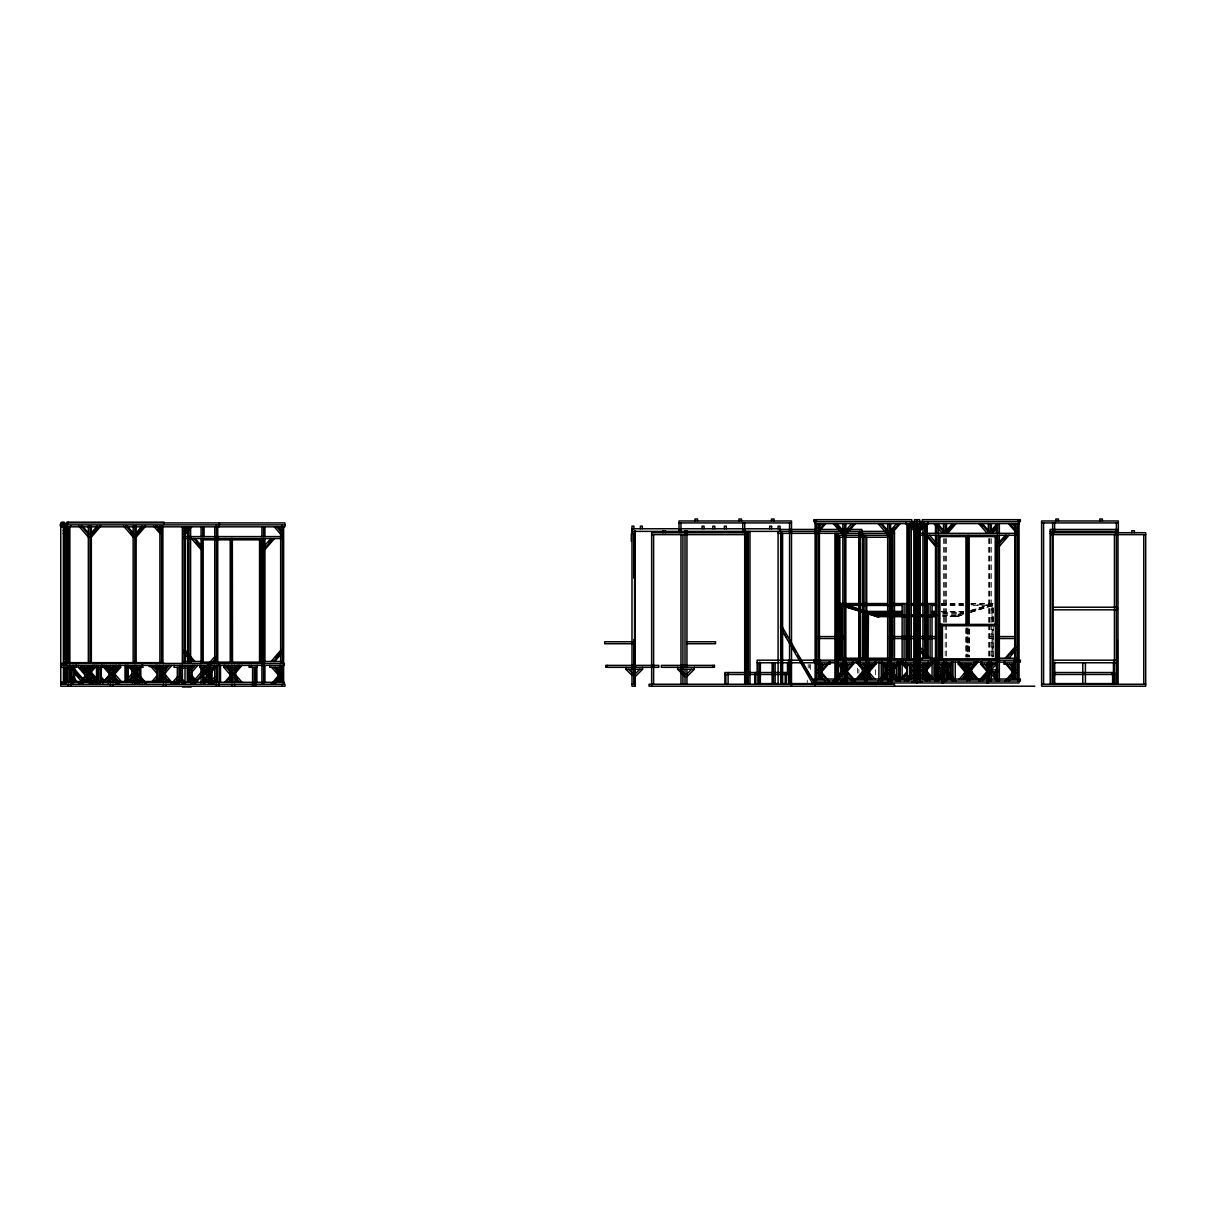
<?xml version="1.0" encoding="UTF-8"?>
<svg xmlns="http://www.w3.org/2000/svg" width="1206" height="1206" viewBox="0 0 1206 1206"><rect width="100%" height="100%" fill="white"/><g stroke="black" fill="none" stroke-linecap="round" stroke-linejoin="round"><path stroke-width="0.75" stroke-dasharray="5 3.75" d="M992.84 656.969L992.84 629.457M992.84 622.115L992.855 605.608M963.564 612.648L954.82 615.346L955.227 616.643L963.88 613.96M970.498 610.507L993.005 603.543L993.488 605.427M962.81 613.176L955.891 615.331L956.192 616.643L963.127 614.502M971.478 610.507L993.985 603.543M963.79 613.176L956.765 615.346L957.172 616.643L964.122 614.502M970.649 611.05L994.95 603.528M970.8 611.819L993.412 604.839L971.101 604.839M970.046 612.362L994.287 604.854M971.026 612.362L995.357 604.824M941.283 603.543L963.443 603.543M970.845 603.543L993.005 603.543L993.216 623.487M941.283 604.116L963.443 604.116M970.83 604.116L991.136 604.116L991.543 605.427L971.086 605.427M941.343 604.839L963.654 604.839M941.343 605.427L963.654 605.427M941.389 611.412L963.82 611.412M941.404 611.985L963.835 611.985M942.821 612.723L962.584 612.723M942.806 613.296L962.524 613.296M942.61 614.759L956.675 614.759L957.082 616.07L942.775 616.07M942.564 615.346L956.871 615.331L957.172 616.643L942.745 616.643M990.02 636.572L993.548 636.572M990.02 638.532L993.548 638.532M958.634 614.759L959.041 616.07M954.911 615.331L955.227 616.643M993.216 625.341L993.216 656.953M993.02 621.874L993.02 605.246L992.041 605.246L992.041 621.874M993.02 629.261L993.02 656.969M992.041 629.261L992.041 656.969M991.317 538.569L991.317 622.899M991.317 624.768L991.317 656.637M990.02 538.569L990.02 622.899M990.02 624.768L990.02 656.637M989.629 538.569L989.629 622.899M989.629 624.768L989.629 656.637M988.332 538.569L988.332 622.899M988.332 624.768L988.332 656.637M969.428 629.396L969.232 656.969M969.172 628.778L969.172 656.999M968.267 629.442L968.267 656.969M968.056 627.844L968.056 656.999M967.287 629.442L967.287 656.969M967.076 627.844L967.076 656.999M966.926 628.778L966.926 656.999M966.096 627.844L966.096 656.984M965.946 628.778L965.946 656.999M946.514 538.569L946.514 622.899M946.514 624.768L946.514 656.637M945.202 538.569L945.202 622.899M945.202 624.768L945.202 656.637M944.826 538.569L944.826 622.899M943.514 538.569L943.514 622.899M875.601 669.722L875.601 674.923M858.868 669.33L858.898 673.189M857.36 668.184L857.36 673.581M810.477 664.506L810.477 669.722M809.497 664.506L809.497 667.988M808.216 664.506L808.216 667.988M807.251 680.124L807.251 683.591"/><path stroke-width="1.5" d="M633.934 528.741L633.934 526.133L631.989 526.133L631.989 686.199L635.215 686.199L635.215 669.33M780.041 531.424L780.041 526.193L778.096 526.193L778.096 528.801M815.286 686.199L815.286 684.239L780.704 624.241L780.689 628.145L813.085 684.239M780.749 624.331L780.689 628.145L786.644 637.763M838.999 660.179L839.225 603.543L887.345 603.543M877.305 615.331L877.003 616.643L838.818 604.824L839.225 603.528L877.41 615.346L906.038 615.226M868.561 613.432L878.963 616.643L879.264 615.331M840.688 605.427L841.079 604.116M843.039 604.116L842.632 605.427L902.133 605.427M864.265 612.693L864.657 611.397M875.134 616.07L875.541 614.759M878.963 616.643L879.355 615.346L841.17 603.543M63.285 530.655L67.28 526.042M66.481 529.736L63.285 533.414L64.596 533.414L66.722 530.957M68.848 528.499L70.958 526.042M90.043 534.379L97.249 526.042M92.545 532.992L97.354 527.444M99.646 526.042L90.043 537.137L91.339 537.137L100.942 526.042M134.846 534.379L142.067 526.042M137.348 532.992L142.157 527.444M144.449 526.042L134.846 537.137L136.142 537.137L145.745 526.042M184.036 531.424L188.015 526.826M188.287 529.283L184.036 534.183L185.332 534.183L191.709 526.826M69.466 668.833L72.45 665.38M69.767 669.978L73.762 665.38M69.767 672.737L76.144 665.38M86.425 671.938L91.264 666.556M79.943 682.083L84.737 676.536M78.375 684.239L84.737 676.883M80.274 682.234L84.526 677.335M95.349 665.833L90.043 671.953L91.339 671.953L96.646 665.833M80.757 684.239L84.737 679.641M83.048 683.093L85.053 680.787M92.877 683.018L98.183 676.883M95.199 683.093L98.183 679.641M96.495 683.093L98.485 680.787M111.088 669.978L115.067 665.38M112.384 669.978L116.379 665.38M103.023 682.295L109.399 674.938L110.696 674.938L104.334 682.295M104.937 680.29L110.243 674.154M112.942 671.938L116.922 667.325M118.761 665.38L112.384 672.737L111.088 672.737M114.932 671.953L117.057 669.511M107.002 681.797L110.183 678.104M106.716 682.295L110.696 677.697L109.399 677.697M120.615 665.38L120.615 667.325L114.238 674.697L112.942 674.697L119.319 667.325L119.319 665.38M108.254 683.093L110.259 680.787M134.846 669.194L137.831 665.742M124.746 682.083L131.951 673.762M138.027 668.275L134.846 671.953L136.142 671.953L138.268 669.511M127.143 682.068L131.951 676.521M140.393 667.054L142.519 664.596M128.439 682.068L132.057 677.908M132.449 683.018L137.755 676.883M134.771 683.093L137.755 679.641M136.067 683.093L138.057 680.787M263.601 546.876L270.822 538.539M268.516 542.7L270.913 539.926M273.219 538.539L263.601 549.635L264.913 549.635L274.516 538.539M151.489 682.083L157.504 675.149M165.101 668.833L168.086 665.38M153.886 682.068L157.489 677.908M165.403 669.978L169.383 665.38M155.182 682.068L157.594 679.295M156.041 682.295L162.418 674.938L163.714 674.938L157.338 682.295M171.78 665.38L165.403 672.737L164.106 672.737M159.735 682.295L163.714 677.697L162.418 677.697M170.951 684.239L177.327 676.883M173.347 684.239L177.327 679.641M175.639 683.093L177.629 680.787M191.061 668.833L194.045 665.38M191.362 669.978L195.342 665.38M191.362 672.737L197.739 665.38M195.734 682.867L210.085 666.315M212.467 663.541L214.864 660.782M201.025 683.018L206.332 676.883M214.397 667.325L208.02 674.697L209.331 674.697L215.693 667.325M203.347 683.093L206.332 679.641M204.643 683.093L206.633 680.787M208.382 684.239L214.758 676.883M210.779 684.239L214.758 679.641M213.07 683.093L215.06 680.787M234.371 669.978L238.351 665.38M224.618 682.295L230.994 674.938L232.291 674.938L225.914 682.295M235.667 669.978L239.662 665.38M234.25 673.461L239.557 667.325M242.044 665.38L235.667 672.737L234.371 672.737M228.311 682.295L232.291 677.697L230.994 677.697M271.049 661.476L280.651 650.381L281.948 650.381L275.948 657.315M273.43 661.476L280.651 653.139L281.948 653.139L274.727 661.476M271.049 684.239L279.445 674.546M274.742 681.465L279.551 675.918M273.43 684.239L279.445 677.305M275.933 682.852L279.536 678.692M822.1 523.585L818.12 528.183L819.417 528.183M824.497 523.585L818.12 530.942L819.417 530.942L825.793 523.585M851.768 523.585L844.547 531.906L845.843 531.906M854.15 523.585L844.547 534.665L845.843 534.665L855.461 523.585M896.571 523.585L889.365 531.906L890.661 531.906L894.264 527.746M898.967 523.585L889.365 534.665L890.661 534.665L900.264 523.585M919.771 527.022L922.756 523.585M920.072 528.183L924.067 523.585M920.902 528.484L925.153 523.585M920.072 530.942L926.449 523.585M820.713 668.682L824.708 664.084M827.09 664.084L820.713 671.441L822.025 671.441L828.401 664.084M945.202 531.906L952.423 523.585M946.514 531.906L952.529 524.972M946.409 533.278L954.82 523.585M947.705 533.278L956.117 523.585M833.256 680.998L842.858 669.903L844.155 669.903L834.552 680.998M849.838 664.084L845.843 668.682L847.155 668.682M835.637 680.998L842.858 672.662L844.155 672.662L836.949 680.998M853.516 662.124L853.516 664.084L847.155 671.441L845.843 671.441L852.22 664.084L852.22 662.124M856.094 679.038L862.456 671.682L865.064 671.682L858.687 679.038M857.391 679.038L863.767 671.682L863.767 667.822M868.441 666.722L870.431 664.431M872.24 664.084L868.26 668.682L869.556 668.682L872.541 665.23M860.767 677.893L863.767 674.44M870.566 667.039L872.692 664.581M861.084 679.038L865.064 674.44M990.02 531.906L997.226 523.585M875.933 662.124L875.933 664.084L869.556 671.441L868.26 671.441L874.621 664.084L874.621 662.124M991.317 531.906L997.332 524.972M991.211 533.278L997.226 526.344M992.523 533.278L997.317 527.731M878.058 680.998L887.661 669.903M999.231 542.233L1005.246 535.283M890.661 668.682L894.641 664.084M880.455 680.998L887.661 672.662M999.337 543.62L1006.543 535.283M1004.04 539.444L1006.437 536.67M881.752 680.998L887.767 674.048M999.337 546.378L1008.94 535.283M898.334 664.084L891.958 671.441L890.661 671.441L897.038 664.084L897.038 662.124M900.565 679.038L906.942 671.682M901.862 679.038L907.183 672.903M903.173 679.038L907.409 674.139M905.555 679.038L907.545 676.747M904.485 680.998L914.103 669.903L915.399 669.903M906.882 680.998L914.103 672.662L915.399 672.662M919.771 667.536L922.756 664.084M908.178 680.998L914.193 674.048M920.072 668.682L924.067 664.084M920.072 671.441L926.449 664.084M925.635 665.576L928.62 662.124M925.695 668.26L931.017 662.124M932.313 662.124L925.937 669.481L927.233 669.481L933.61 662.124M945.896 666.375L947.886 664.084M937.514 676.837L941.117 672.677M946.197 667.536L949.197 664.084M948.157 666.526L950.283 664.084M937.499 679.596L941.117 675.435M946.273 670.204L951.579 664.084L951.579 662.124M938.811 679.596L941.208 676.822M970.302 664.084L966.308 668.682L967.619 668.682L971.599 664.084M959.358 679.038L965.735 671.682M975.488 662.124L967.619 671.441L966.308 671.441M961.755 679.038L965.735 674.44M970.408 669.481L976.785 662.124M963.051 679.038L965.041 676.747M978.096 662.124L971.719 669.481L969.111 669.481M990.714 666.375L992.704 664.084M978.729 680.998L988.332 669.903L989.629 669.903L980.026 680.998M991.015 667.536L994 664.084M983.523 678.209L985.92 675.435M991.076 670.204L996.397 664.084L996.397 662.124M982.408 680.998L989.629 672.662L988.332 672.662M1005.156 658.22L1014.759 647.14L1016.055 647.14L1006.452 658.22M1011.156 654.059L1013.553 651.285M1008.849 658.22L1016.055 649.898L1014.759 649.898M1005.156 680.998L1014.759 669.903L1016.055 669.903L1006.452 680.998M1009.95 678.209L1012.347 675.435M1008.849 680.998L1016.055 672.662L1014.759 672.662M635.215 673.883L639.813 669.285M635.215 676.641L642.572 669.285L642.572 667.325M686.953 673.883L691.551 669.285M686.953 676.641L694.309 669.285L694.309 667.325M910.44 522.409L914.57 522.409L914.48 519.68L919.696 519.68L919.726 522.409M919.62 522.409L923.736 522.409M679.023 522.922L791.498 522.922M1118.339 522.922L1041.577 522.922L1041.577 520.977L1118.339 520.977L1118.339 532.69M815.12 523.585L1019.055 523.585M63.466 524.097L67.807 524.097M910.44 524.354L906.053 524.354L906.053 522.409M60.752 524.881L284.933 524.881M60.752 526.826L284.933 526.826L284.933 522.922L66.028 522.922L66.028 524.881M182.347 527.61L184.955 527.61L184.955 663.436M1014.759 528.183L1016.055 528.183L1012.075 523.585M631.989 528.741L780.041 528.801M633.075 529.434L631.778 529.434L631.778 531.379L840.492 531.379M779.95 529.434L815.889 529.434M819.04 529.434L861.853 529.434L861.853 536.971M915.399 530.942L914.103 530.942L907.726 523.585M847.939 531.379L885.807 531.379M893.179 531.379L894.475 531.379L894.475 658.159M1050.17 531.379L1118.007 531.379L1118.007 684.239M631.989 533.338L634.582 533.338M778.096 533.338L842.919 533.338M846.084 533.338L887.646 533.338M890.752 533.338L894.475 533.338M918.776 533.338L1016.055 533.338M1050.17 533.338L1052.778 533.338M1118.007 533.338L1115.414 533.338L1115.414 531.379M281.948 534.183L280.651 534.183L274.275 526.826M651.647 534.635L746.665 534.635M1050.697 534.635L1145.7 534.635M837.507 535.283L891.897 535.283L891.897 658.22L866.828 658.22M918.776 535.283L1016.055 535.283M184.036 536.595L281.948 536.595M938.781 536.595L997.332 536.595M837.507 537.243L891.897 537.243M184.036 538.539L281.948 538.539M202.065 539.836L214.879 539.836M218.542 539.836L261.657 539.836M925.891 535.283L935.509 546.378L936.806 546.378L927.203 535.283M891.038 603.543L906.038 603.543L906.038 660.179M911.555 603.543L915.248 603.543M918.927 603.543L922.62 603.543M935.75 603.543L928.153 603.543L928.153 656.999M911.555 604.04L915.248 604.04M918.927 604.04L922.62 604.04M844.878 604.116L887.36 604.116M891.053 604.116L902.133 604.116M932.042 604.116L935.735 604.116M844.486 604.839L840.763 604.839L865.109 612.362M848.21 604.839L902.133 604.839M932.042 604.839L935.766 604.839M838.909 604.854L839.979 604.884M911.555 604.854L915.248 604.854M918.927 604.854L922.62 604.854M841.155 605.246L842.135 605.246L842.135 658.808M911.555 605.367L915.248 605.367M918.927 605.367L922.62 605.367M932.042 605.427L935.766 605.427M1052.672 607.221L1115.52 607.221M1052.672 609.829L1115.52 609.829M866.617 611.412L902.133 611.412M932.042 611.412L935.781 611.412M902.133 611.985L868.471 611.985L868.079 660.179M932.042 611.985L935.781 611.985M887.782 613.296L866.119 613.281L866.119 660.179M891.37 613.296L902.133 613.296M932.042 613.296L935.63 613.296M902.133 614.759L877.501 614.759L877.003 616.643L887.872 616.643M911.555 614.728L915.248 614.728M918.927 614.728L922.62 614.728M932.042 614.759L937.333 614.759M911.555 615.226L915.248 615.226M918.927 615.226L922.62 615.226M928.153 615.226L937.303 615.346M877.094 616.07L887.827 616.07M891.4 616.07L902.133 616.07M911.555 616.04L915.248 616.04M918.927 616.04L922.62 616.04M932.042 616.07L935.63 616.07M891.43 616.643L906.038 616.598M911.555 616.552L915.248 616.598M918.927 616.552L922.62 616.598M928.153 616.643L935.615 616.643M939.896 624.407L997.603 624.407L997.603 660.179L938.494 660.179M941.479 625.763L996.412 625.763M818.12 636.572L844.155 636.572M889.365 636.572L915.399 636.572M918.776 636.572L923.615 636.572M927.61 636.572L936.444 636.572M998.387 636.572L1014.759 636.572M818.12 638.532L844.155 638.532M889.365 638.532L915.399 638.532M918.776 638.532L923.615 638.532M927.61 638.532L936.444 638.532M998.387 638.532L1014.759 638.532M633.256 641.773L604.703 641.773L604.703 643.733L633.256 643.733M686.953 641.773L715.52 641.773L715.52 643.733L686.953 643.733M837.507 658.22L865.034 658.22L865.034 535.283M918.776 658.22L936.806 658.22M999.337 658.22L1016.055 658.22M838.999 658.808L906.038 658.808M911.555 658.808L915.248 658.808M918.927 658.808L922.62 658.808M935.811 658.808L930.097 658.808L930.097 603.543M941.479 658.808L996.412 658.808M938.781 658.868L939.896 658.868M996.201 658.868L997.332 658.868M936.806 660.179L757.142 660.179L757.142 673.581M999.337 660.179L1020.351 660.179L1020.351 662.124L813.824 662.124L813.824 660.179M1052.778 660.179L1115.414 660.179M184.036 661.476L202.382 661.476M263.601 661.476L281.948 661.476M202.065 662.124L214.879 662.124M218.542 662.124L261.657 662.124M163.564 662.652L68.169 662.652L68.169 526.826M757.142 662.772L779.242 662.772M782.784 662.772L816.326 662.772M828.432 662.772L835.909 662.772M852.732 662.772L858.34 662.772M874.275 662.772L883.621 662.772M1052.778 662.772L1115.414 662.772M60.752 663.436L284.315 663.436L284.315 665.38L60.752 665.38M817.728 664.084L830.301 664.084L830.301 662.124M837.778 662.124L837.778 664.084L853.516 664.084M875.933 664.084L860.195 664.084L860.195 662.124M882.596 662.124L882.596 664.084L899.48 664.084M917.088 664.084L905.827 664.084L905.827 662.124M918.746 664.084L928.349 664.084L928.349 662.124M934.695 664.084L936.007 664.084M951.579 664.084L937.137 664.084L942.459 670.204M958.242 662.124L958.242 664.084L973.981 664.084L973.981 662.124M980.659 662.124L980.659 664.084L996.397 664.084M1015.15 664.084L1003.874 664.084L1003.874 662.124M632.939 665.38L605.744 665.38L605.744 667.325L658.808 667.325L658.808 665.38L635.547 665.38L635.547 667.325M182.347 666.164L191.905 666.164L191.905 668.109L182.347 668.109M81.013 666.556L84.631 666.556M86.892 666.556L94.957 666.556L87.737 674.697L86.425 674.697L92.802 667.325L92.802 665.38M105.465 666.556L103.083 666.556L109.444 673.913L110.756 673.913M128.318 666.556L136.429 666.556M149.016 666.556L158.996 666.556M60.752 667.325L76.581 667.325L76.581 665.38M78.375 665.38L78.375 667.325L94.098 667.325L94.098 665.38M106.083 667.325L120.615 667.325M142.775 667.325L134.484 667.325L134.484 665.38M159.102 667.325L166.036 667.325L166.036 665.38M182.287 667.325L174.056 667.325L174.056 665.38M193.608 667.325L192.312 667.325L192.312 665.38M199.955 665.38L199.955 667.325L216.447 667.325M223.819 665.38L223.819 667.325L237.22 667.325L237.22 665.38M282.34 667.325L269.767 667.325L269.767 665.38M915.399 668.682L914.103 668.682L910.108 664.084M964.619 668.682L965.916 668.682L961.936 664.084M987.021 668.682L988.332 668.682L984.352 664.084M625.899 667.325L625.899 669.285L642.572 669.285M677.651 667.325L677.651 669.285L694.309 669.285M865.064 669.481L862.456 669.481L856.094 662.124M937.198 669.903L944.826 669.903M990.02 669.903L997.648 669.903M867.868 671.441L866.556 671.441L858.687 662.124M925.937 671.682L932.313 679.038L925.937 671.682L927.233 671.682L933.61 679.038M942.218 671.441L943.514 671.441M209.331 671.938L208.02 671.938L212.015 667.325L212.09 680.486M937.198 671.848L944.826 671.848M990.02 671.848L997.648 671.848M788.453 672.541L724.881 672.541L724.881 684.239M819.417 672.662L818.12 672.662L825.326 680.998M845.843 672.662L844.547 672.662L851.768 680.998M890.661 672.662L889.365 672.662L896.571 680.998M1052.778 672.541L1114.57 672.541L1114.57 684.239M87.284 673.913L88.581 673.913M231.492 674.697L230.195 674.697L223.819 667.325M724.881 674.486L788.453 674.486M1052.778 674.486L1114.57 674.486M111.088 674.938L112.384 674.938L118.761 682.295M164.106 674.938L165.403 674.938L171.78 682.295M112.942 676.883L114.238 676.883L119.545 683.018M164.106 677.697L165.403 677.697L169.383 682.295M912.731 677.742L914.902 677.742M919.274 677.742L921.444 677.742M823.894 679.038L813.824 679.038L813.824 680.998L1020.351 680.998L1020.351 679.038L945.187 679.038M826.336 679.038L888.988 679.038M891.807 679.038L896.148 679.038M898.304 679.038L942.383 679.038L942.383 671.561M180.312 679.641L179.016 679.641L182.995 684.239M209.331 679.641L208.02 679.641L210.01 681.948M68.923 681.511L81.978 681.511M90.752 681.511L96.344 681.511M116.892 681.511L134.258 681.511M143.589 681.511L163.564 681.511M911.992 681.767L915.384 681.767M918.791 681.767L922.198 681.767M60.752 682.295L284.315 682.295L284.315 684.239M758.107 683.591L778.307 683.591M781.835 683.591L785.649 683.591M789.734 683.591L888.671 683.591M1054.722 683.591L1113.455 683.591M60.752 684.239L284.933 684.239L284.933 686.199L60.752 686.199L60.752 522.922L63.36 522.922L63.36 665.38M631.989 684.239L634.582 684.239M1041.622 684.239L1145.7 684.239M1034.778 686.199L649.054 686.199L649.054 684.239L894.475 684.239L894.475 686.199M182.347 686.983L191.257 686.983M840.205 603.543L878.285 615.331L877.983 616.643L841.622 605.397M680.41 669.285L685.008 673.883M677.651 669.285L685.008 676.641M628.658 669.285L632.11 672.737M625.899 669.285L632.034 675.42M1009.678 523.585L1016.055 530.942L1014.759 530.942L1008.382 523.585M982.408 523.585L989.629 531.906L988.332 531.906L981.111 523.585M980.026 523.585L982.423 526.344M978.729 523.585L987.126 533.278M937.605 523.585L943.62 530.519M937.499 524.972L943.514 531.906M933.911 523.585L942.323 533.278M929.585 535.283L936.806 543.62M911.419 523.585L914.404 527.022M910.108 523.585L914.103 528.183M909.023 523.585L912.218 527.263M1009.467 664.084L1013.462 668.682M1007.085 664.084L1013.462 671.441L1012.151 671.441L1005.789 664.084M881.752 523.585L887.767 530.519M880.455 523.585L887.661 531.906M878.058 523.585L887.661 534.665M992.523 671.29L997.317 676.837M991.211 671.29L997.226 678.224M993.729 675.435L996.126 678.209M991.226 674.048L996.035 679.596M980.659 664.084L987.021 671.441L988.332 671.441L981.955 664.084L981.955 662.124M978.096 679.038L971.719 671.682L969.111 671.682L975.488 679.038M976.785 679.038L970.408 671.682L970.408 667.822M963.745 664.431L965.735 666.722M970.408 674.44L972.413 676.747M961.483 664.581L963.609 667.039M961.634 665.23L963.624 667.536M969.111 674.44L973.091 679.038M836.949 523.585L844.155 531.906L842.858 531.906L835.637 523.585M958.242 664.084L964.619 671.441L965.916 671.441L959.554 664.084L959.554 662.124M834.552 523.585L844.155 534.665L842.858 534.665L833.256 523.585M946.514 669.903L956.117 680.998M939.534 664.084L943.514 668.682M946.514 672.662L953.72 680.998M946.409 674.048L952.423 680.998M935.841 664.084L941.147 670.204M920.072 647.14L929.69 658.22M920.072 649.898L927.293 658.22M919.982 651.285L925.997 658.22M925.695 672.903L931.017 679.038M926.932 675.586L928.922 677.893M925.635 675.586L928.62 679.038M920.072 669.903L929.69 680.998M920.072 672.662L927.293 680.998M911.419 664.084L914.404 667.536M919.982 674.048L925.997 680.998M907.726 664.084L914.103 671.441M903.173 662.124L907.409 667.039M901.862 662.124L907.183 668.26M900.565 662.124L906.942 669.481M886.289 664.084L888.279 666.375M900.264 680.998L890.661 669.903L889.365 669.903L898.967 680.998M884.993 664.084L887.978 667.536M893.058 675.435L895.47 678.209M882.596 664.084L887.902 670.204M863.888 664.084L867.868 668.682L866.556 668.682L862.576 664.084M868.441 671.682L874.817 679.038M868.441 674.44L872.42 679.038M857.391 662.124L863.767 669.481M869.134 676.747L871.124 679.038M841.471 664.084L843.461 666.375M855.461 680.998L845.843 669.903L844.547 669.903L854.15 680.998M840.175 664.084L843.16 667.536M837.778 664.084L843.1 670.204M829.019 680.998L819.417 669.903L818.12 669.903L827.723 680.998M277.968 526.826L281.948 531.424M276.656 526.826L280.651 531.424M195.161 538.539L202.382 546.876L201.07 546.876L193.864 538.539M196.382 542.7L202.382 549.635L201.07 549.635L191.468 538.539M157.217 526.042L161.197 530.655L159.901 530.655L155.921 526.042M158.016 529.736L161.197 533.414L159.901 533.414L153.524 526.042M275.36 667.325L279.34 671.938L278.043 671.938L274.064 667.325M276.159 671.018L279.34 674.697L278.043 674.697L271.667 667.325M127.248 526.042L133.248 532.992M125.937 526.042L133.157 534.379M130.851 532.977L133.263 535.75M123.555 526.042L133.157 537.137M228.311 665.38L232.291 669.978M242.044 682.295L235.667 674.938L234.371 674.938L237.567 678.616M225.914 665.38L232.291 672.737L230.994 672.737L224.618 665.38M239.662 682.295L235.667 677.697L234.371 677.697L238.351 682.295M82.43 526.042L88.445 532.992M81.134 526.042L88.34 534.379M202.352 667.325L206.332 671.938M201.266 667.325L203.392 669.782M78.737 526.042L88.34 537.137M214.638 683.018L209.331 676.883L208.02 676.883L211.216 680.561M194.95 661.476L185.332 650.381L184.036 650.381L193.638 661.476M199.955 667.325L206.332 674.697M184.036 653.139L191.257 661.476M191.362 674.938L197.739 682.295M191.121 676.159L194.317 679.837M191.362 677.697L194.347 681.149M191.061 678.842L194.045 682.295M191.347 680.078L193.744 682.852M185.634 683.018L180.312 676.883L179.016 676.883L185.392 684.239M159.735 665.38L163.714 669.978M157.338 665.38L163.714 672.737L162.418 672.737L156.041 665.38M168.358 679.837L170.483 682.295M154.609 666.556L157.609 669.993M165.101 678.842L168.086 682.295M153.313 666.556L157.293 671.154M150.931 666.556L157.293 673.913M140.74 676.883L146.062 683.018M138.554 675.149L136.142 672.375L134.846 672.375L138.449 676.536M130.173 665.742L132.163 668.049M140.514 678.104L144.75 683.018M130.203 667.054L132.328 669.511M127.851 665.833L132.087 670.732M140.439 680.787L142.429 683.093M134.846 675.134L137.258 677.908M108.555 665.742L110.545 668.049M114.932 674.154L121.309 681.511M106.716 665.38L110.696 669.978M114.932 676.913L118.912 681.511M104.937 665.833L109.188 670.732M104.334 665.38L110.696 672.737L109.399 672.737L103.023 665.38L103.158 667.325L94.912 667.325L94.912 665.38M104.877 667.325L110.183 673.461M116.123 680.561L119.319 684.239M116.379 682.295L112.384 677.697L111.088 677.697L115.067 682.295M112.942 679.641L116.922 684.239M101.168 676.883L105.419 681.797M100.927 678.104L104.123 681.797M100.867 680.787L102.857 683.093M97.339 679.31L91.339 672.375L90.043 672.375L96.043 679.31M83.033 665.833L85.159 668.275M92.545 676.521L96.148 680.681M82.913 666.556L84.902 668.848M90.043 675.134L96.043 682.068M81.601 666.556L84.586 669.993M82.053 667.325L85.053 670.777M93.887 682.234L88.581 676.099L87.284 676.099L92.591 682.234M80.757 667.325L84.737 671.938M80.727 668.561L83.923 672.239M93.043 683.018L87.737 676.883L86.425 676.883L92.802 684.239M78.375 667.325L84.737 674.697M86.425 679.641L90.42 684.239M63.752 656.652L69.722 663.541M74.501 669.074L84.058 680.109M63.632 658.024L67.219 662.169M74.395 670.446L82.762 680.109M75.692 673.204L79.279 677.35M63.647 660.782L66.028 663.541L66.028 526.826M74.395 673.204L81.571 681.48M73.807 677.832L76.988 681.511M69.767 674.938L76.144 682.295M70.596 677.38L74.847 682.295M69.767 677.697L73.762 682.295M69.466 678.842L72.45 682.295M788.618 640.974L790.593 644.17M792.583 647.381L795.553 652.19M797.528 655.401L815.346 684.239M841.321 605.608L841.336 658.808M1143.755 534.635L1143.755 684.239M1134.379 532.69L1134.379 530.73L1131.786 530.73L1131.786 532.69M1117.359 531.379L1117.359 529.434L1050.17 529.434L1050.17 684.239M1117.359 607.221L1117.359 609.829M1117.359 640.13L1117.359 684.239M1116.379 522.922L1116.379 532.69M1116.394 534.635L1116.394 684.239M1114.434 534.635L1114.434 684.239M1113.455 662.034L1113.455 684.39M1112.61 674.486L1112.61 684.239M1111.962 672.541L1111.962 674.486M1102.405 520.977L1102.405 519.017L1099.797 519.017L1099.797 520.977M1085.4 662.772L1085.4 683.591M1082.792 662.772L1082.792 683.591M1058.431 520.977L1058.431 519.017L1055.823 519.017L1055.823 520.977M1055.371 672.541L1055.371 674.486M1054.722 662.034L1054.722 684.39M1054.587 522.922L1054.587 532.69M1052.778 531.379L1052.778 684.239M1052.642 522.922L1052.642 532.69M1052.642 534.635L1052.642 684.239M1050.818 684.239L1050.697 532.69L1145.7 532.69L1145.7 686.199L1041.622 686.199L1041.622 522.922M1043.582 522.922L1043.582 684.239M1019.673 679.038L1019.673 680.998M1019.055 519.68L1019.055 682.943L815.12 682.943L815.12 519.68M1017.743 519.68L1017.743 521.625M1017.743 523.585L1017.743 680.998M1016.055 523.585L1016.055 660.179M1016.055 662.124L1016.055 679.038M1014.759 523.585L1014.759 660.179M1014.759 662.124L1014.759 679.038M1013.839 660.179L1013.839 662.124M1013.462 664.084L1013.462 679.038M1012.151 664.084L1012.151 679.038M1005.186 662.124L1005.186 664.084M999.337 523.585L999.337 533.338M999.337 535.283L999.337 680.998M997.648 523.585L997.648 533.338M997.648 535.283L997.648 680.998M997.332 535.283L997.332 660.179M996.412 624.407L996.412 660.179M996.337 523.585L996.337 533.338M996.201 536.595L996.201 625.01M996.337 662.305L996.337 680.998M995.447 624.407L995.447 660.179M995.221 536.595L995.221 625.01M991.317 523.585L991.317 531.077M991.317 662.124L991.317 680.998M990.02 523.585L990.02 532.946M989.629 662.124L989.629 680.998M988.332 523.585L988.332 532.946M988.332 662.124L988.332 682.943M987.021 664.084L987.021 682.943M971.719 667.822L971.719 679.038M970.408 675.3L970.408 679.038M969.503 679.038L969.503 680.998M969.172 536.595L969.172 625.01M969.111 664.084L969.111 679.038M968.056 535.283L968.056 625.01M968.056 658.868L968.056 660.179M967.619 664.084L967.619 679.038M967.423 664.084L967.423 667.822M967.423 671.561L967.257 680.998M966.926 536.595L966.926 625.01M965.946 536.595L965.946 625.01M965.916 664.084L965.916 679.038M964.619 664.084L964.619 679.038M955.242 662.124L955.242 679.038M952.981 662.124L952.981 679.038M952.016 662.124L952.016 677.154M950.434 664.084L950.434 679.114M948.745 665.953L948.745 679.114M947.449 667.838L947.449 671.591M947.449 675.36L947.449 679.114M946.514 523.585L946.514 531.077M946.514 662.124L946.514 680.998M945.202 523.585L945.202 532.946M944.826 662.124L944.826 680.998M943.514 523.585L943.514 532.946M943.514 662.124L943.514 682.943M942.459 624.407L942.459 660.179M942.218 664.084L942.218 667.506M942.218 670.943L942.218 682.943M941.479 624.407L941.479 660.179M941.268 624.407L941.268 660.179M941.072 671.561L941.072 679.038M940.288 624.407L940.288 660.179M939.896 536.595L939.896 660.179M938.931 536.595L938.931 625.01M938.781 535.283L938.781 660.179M938.494 523.585L938.494 533.338M938.494 535.283L938.494 680.998M937.695 667.838L937.695 680.998M936.806 523.585L936.806 533.338M936.806 535.283L936.806 680.998M936.007 662.124L936.007 680.998M935.509 523.585L935.509 533.338M935.509 535.283L935.509 542.76M935.509 546.499L935.509 680.998M934.695 662.124L934.695 680.998M934.017 662.124L934.017 679.038M932.042 603.543L932.042 658.808M932.057 662.124L932.057 679.038M928.138 522.409L928.138 524.354L921.49 524.354L921.49 522.409M927.233 524.354L927.233 656.456M927.233 668.41L927.233 679.038M926.675 664.009L926.675 679.038M925.937 524.354L925.937 658.31M925.937 668.41L925.937 671.953M925.937 675.496L925.937 679.038M925.695 664.009L925.695 679.038M924.625 524.354L924.625 658.31M924.429 664.009L924.429 677.154M923.449 665.893L923.449 679.038M922.982 521.625L922.982 522.409M922.937 526.223L922.937 658.31M922.952 668.41L922.952 679.038M922.349 522.409L922.379 519.68L1020.351 519.68L1020.351 521.625L813.824 521.625L813.824 519.68L911.796 519.68L911.826 522.409M920.072 523.585L920.072 660.179M920.072 662.124L920.072 679.038M919.771 679.038L919.771 680.998L919.696 674.44M919.696 529.947L919.696 649.009M919.696 652.732L919.696 658.31M919.696 660.179L919.696 662.124M919.696 663.662L919.696 668.41M918.384 523.585L918.384 660.179M918.384 662.124L918.384 679.038M917.088 519.68L917.088 682.943M915.791 523.585L915.791 660.179M915.791 662.124L915.791 679.038M914.48 529.947L914.48 662.124M914.48 663.662L914.48 668.41M914.48 674.44L914.48 680.998L914.404 679.038M914.103 523.585L914.103 660.179M914.103 662.124L914.103 679.038M912.701 522.409L912.701 524.354M911.193 521.625L911.193 522.409M911.239 526.223L911.239 660.179M911.223 664.853L911.223 679.038M910.726 665.893L910.726 679.038M909.761 665.893L909.761 677.154M909.55 524.354L909.55 660.179M908.239 524.354L908.239 660.179M907.5 664.009L907.5 679.038M906.942 524.354L906.942 660.179M906.942 668.41L906.942 673.717M904.078 603.543L904.078 660.179M902.133 603.543L902.133 660.179M902.118 662.124L902.118 679.038M900.173 662.124L900.173 679.038M899.48 662.124L899.48 680.998M898.334 662.124L898.168 680.998M896.48 665.953L896.48 680.998M894.475 665.606L894.475 678.661M893.103 664.084L893.103 679.038M892.787 533.338L892.787 658.159M891.958 664.084L891.958 682.943M890.948 660.179L890.948 662.124M890.661 523.585L890.661 682.943M889.365 523.585L889.365 680.998M887.661 523.585L887.661 680.998M886.727 667.838L886.727 671.591M886.727 675.36L886.727 679.114M885.43 665.953L885.43 679.114M883.742 664.084L883.742 679.114M882.159 662.124L882.159 677.154M881.194 662.124L881.194 679.038M878.933 662.124L878.933 679.038M869.556 664.084L869.556 679.038M868.531 660.179L868.531 662.124M868.26 664.084L868.26 679.038M867.099 613.281L867.099 660.179M866.722 537.243L866.722 611.698M866.752 664.084L866.752 667.822M866.752 671.561L866.918 680.998M866.556 664.084L866.556 679.038M866.285 660.179L866.285 662.124M865.064 664.084L865.064 679.038M864.762 612.859L864.943 658.808M864.672 679.038L864.672 680.998M863.767 675.3L863.767 679.038M863.345 537.243L863.345 658.22M862.833 533.338L862.833 658.159M862.697 537.243L862.697 658.22M862.456 667.822L862.456 679.038M860.587 533.338L860.587 658.159M860.164 531.379L860.164 660.014M859.607 531.379L859.607 658.159M858.868 533.248L858.868 660.014M847.155 664.084L847.155 682.943M846.13 660.179L846.13 662.124M845.843 523.585L845.843 682.943M844.547 523.585L844.547 680.998M842.858 523.585L842.858 680.998M840.823 666.255L840.823 673.189M840.823 676.656L840.823 683.591M839.858 537.243L839.979 660.179M839.195 537.243L839.195 604.251M838.562 664.506L838.562 674.923M838.155 535.283L838.155 660.179M837.929 533.338L837.929 676.792M836.24 533.338L836.24 678.661M834.929 533.338L834.929 678.661M828.989 662.124L828.989 664.084M822.025 664.084L822.025 679.038M820.713 664.084L820.713 679.038M820.336 660.179L820.336 662.124M819.417 523.585L819.417 660.179M819.417 662.124L819.417 679.038M819.025 664.084L819.025 679.038M818.12 523.585L818.12 660.179M818.12 662.124L818.12 679.038M816.432 519.68L816.432 521.625M816.432 523.585L816.432 680.998M814.502 679.038L814.502 680.998M791.498 686.199L791.498 520.977L679.023 520.977L679.023 532.69M790.714 662.772L790.714 684.39M790.141 660.179L790.141 662.772M789.553 522.922L789.553 684.239M788.453 660.179L788.453 684.39M787.488 662.772L787.488 673.581M786.206 672.541L786.206 684.239M785.227 674.486L785.227 684.239M784.91 672.541L784.91 674.486M782.619 533.338L782.619 684.239M780.93 531.379L780.93 684.239M780.689 531.379L780.689 684.239M778.096 531.379L778.096 684.239M775.141 662.772L775.141 683.591M774.071 520.977L774.071 519.017L771.478 519.017L771.478 520.977M773.453 662.772L773.453 683.591M772.142 662.772L772.142 683.591M771.644 528.801L771.644 526.193L769.684 526.193L769.684 528.801M760.368 662.772L760.368 684.39M759.81 662.034L759.81 684.33M758.544 674.486L758.544 684.239M758.107 662.772L758.107 684.39M755.785 672.541L755.785 684.239M755.303 672.541L755.303 684.239M754.805 674.486L754.805 684.239M749.996 531.379L749.996 684.239M748.308 531.379L748.308 684.33M746.665 684.239L746.665 532.69L651.647 532.69L651.647 686.199M746.62 531.379L746.62 684.33M745.323 531.379L745.323 684.33M744.705 522.922L744.705 532.69M744.705 534.635L744.705 684.239M742.76 522.922L742.76 532.69M741.524 520.977L741.524 519.017L738.931 519.017L738.931 520.977M728.439 672.541L728.439 674.486M728.123 674.486L728.123 684.239M726.314 528.786L726.314 526.178L724.354 526.178L724.354 528.786M725.861 674.486L725.861 684.239M714.811 528.771L714.811 526.178L712.852 526.178L712.852 528.771M712.972 665.38L712.972 667.325M704.033 528.786L704.033 526.178L702.088 526.178L702.088 528.786M697.55 520.977L697.55 519.017L694.957 519.017L694.957 520.977M687.284 665.38L687.284 667.325M686.953 530.655L686.953 665.576M686.953 669.33L686.953 684.315M685.008 530.655L685.008 665.576M685.008 669.33L685.008 684.315M684.676 665.38L684.676 667.325M682.913 534.635L682.913 684.239M680.968 522.922L680.968 532.69M680.968 534.635L680.968 684.239M665.576 532.69L665.576 530.73L662.968 530.73L662.968 532.69M653.607 534.635L653.607 684.239M642.331 528.741L642.331 526.133L640.386 526.133L640.386 528.741M635.215 530.655L635.215 665.576M634.582 531.379L634.582 686.199M633.934 533.987L633.934 578.096M633.934 639.481L633.934 683.591M631.326 533.987L631.326 541.343M607.251 665.38L607.251 667.325M283.636 526.826L283.636 663.436M283.636 665.38L283.636 682.295M282.34 524.881L282.34 663.436M282.34 665.38L282.34 682.295M282.34 684.239L282.34 686.199M281.043 667.325L281.043 682.295M280.651 526.826L280.651 663.436M280.651 665.38L280.651 682.295M279.732 665.38L279.732 682.295M278.043 667.325L278.043 682.295M264.913 526.826L264.913 536.595M264.913 538.539L264.913 661.823M264.913 665.561L264.913 682.37M263.601 526.826L263.601 536.595M263.601 538.539L263.601 684.239M261.913 526.826L261.913 536.595M261.913 538.539L261.913 684.239M261.657 538.539L261.657 663.436M260.677 538.539L260.677 663.436M259.546 539.836L259.546 662.124M257.18 665.38L257.18 667.325L249.069 667.325L249.069 665.38M256.893 667.325L256.893 682.37M255.597 667.325L255.597 686.199M254.285 667.325L254.285 686.199M252.597 667.325L252.597 686.199M251.315 665.38L251.315 667.325M235.667 667.325L235.667 682.295M234.612 665.38L234.612 667.325M234.612 684.239L234.612 686.199M233.979 667.325L233.979 682.295M232.336 538.539L232.502 662.124M232.291 667.325L232.291 682.295M232.019 665.38L232.019 667.325M231.884 671.938L231.884 682.295M232.019 684.239L232.019 686.199M231.371 538.539L231.371 663.436M231.266 538.539L231.266 663.436M230.994 672.948L230.994 682.295M230.24 539.836L230.24 662.124M230.195 667.325L230.195 682.295M220.502 665.38L220.502 682.295M219.522 665.38L219.522 682.295M219.417 522.922L219.417 524.881M219.055 524.881L219.055 526.826M219.055 663.436L219.055 665.38M219.055 682.295L219.055 686.199M217.743 526.826L217.743 663.436M217.743 665.38L217.743 682.295M216.447 524.881L216.447 663.436M216.447 665.38L216.447 682.295M216.447 684.239L216.447 686.199M214.758 526.826L214.758 663.436M214.758 665.38L214.758 682.295M213.839 665.38L213.839 667.325M210.779 667.325L210.779 680.486M209.512 665.38L209.482 677.621M209.331 667.325L209.331 682.295M208.02 667.325L208.02 682.295M206.332 669.194L206.332 682.295M204.07 526.826L204.07 536.595M204.07 665.561L204.07 669.3M204.07 673.038L204.07 680.501M203.181 539.836L203.181 662.124M203.03 538.539L203.03 539.836M202.774 526.826L202.774 536.595M202.774 669.3L202.774 682.37M201.96 538.539L202.065 663.436M201.07 526.826L201.07 536.595M201.07 538.539L201.07 663.692M201.07 667.431L201.07 682.37M191.935 671.018L191.935 676.656M191.362 668.109L191.362 682.295M190.608 663.436L190.608 527.61L187.623 527.61L187.623 663.436M189.674 668.109L189.674 682.295M189.312 666.164L189.312 668.109M188.92 527.61L188.92 663.436M188.377 668.109L188.377 682.295M188.257 668.109L188.257 682.295M187.277 668.109L187.277 682.295M185.332 526.826L185.332 661.551M185.031 668.109L184.955 682.295M184.036 526.826L184.036 663.436M182.347 526.826L182.347 663.436M182.347 665.38L182.347 680.516M182.287 665.38L182.302 678.556M180.99 665.38L180.99 667.325M180.312 667.325L180.312 682.37M179.694 665.38L179.694 667.325M179.016 667.325L179.016 684.239M177.327 667.325L177.327 684.239M166.036 684.239L166.036 686.199M165.403 667.325L165.403 682.295M164.197 524.097L164.197 522.153L66.873 522.153L66.873 524.097M163.714 667.325L163.714 682.295M163.428 665.38L163.428 667.325M163.428 684.239L163.428 686.199M162.885 526.042L162.885 662.652M162.885 672.119L162.885 681.511M162.418 672.948L162.418 682.295M161.589 526.042L161.589 662.652M161.589 666.481L161.589 681.511M160.292 668.425L160.292 677.772M159.901 526.042L159.901 662.652M159.901 670.235L159.901 677.757M158.996 668.425L158.996 679.641M157.293 666.556L157.293 681.511M142.775 665.38L142.715 667.325M141.464 665.38L141.464 667.325M140.801 667.325L140.801 682.37M139.504 667.325L139.504 684.239M137.816 667.325L137.816 684.239M136.142 526.042L136.142 662.727M136.142 666.556L136.142 679.702M135.841 665.38L135.841 667.325M134.846 526.042L134.846 662.727M134.846 666.556L134.846 681.586M133.549 666.556L133.549 681.978M133.157 526.042L133.157 662.727M131.861 666.556L131.861 681.978M128.243 665.38L128.243 682.295M127.263 665.38L127.263 682.295M125.982 665.38L125.982 682.295M125.017 665.38L125.017 682.295M114.932 674.033L114.932 677.772M114.238 672.948L114.238 682.295M113.017 665.38L113.017 667.325M113.017 684.239L113.017 686.199M112.942 667.325L112.942 676.687M112.384 667.325L112.384 682.295M110.696 667.325L110.696 682.295M110.424 665.38L110.424 667.325M110.243 672.164L110.243 675.903M110.424 684.239L110.424 686.199M109.444 672.164L109.399 682.295M101.862 665.38L101.862 667.325M101.349 665.38L101.198 682.37M99.887 667.325L99.887 684.239M98.199 667.325L98.199 684.239M98.123 665.38L98.123 682.295M96.525 666.481L96.525 679.626M96.239 665.38L96.239 667.325M91.339 526.042L91.339 662.727M91.339 670.31L91.339 681.586M90.043 526.042L90.043 662.727M90.043 666.556L90.043 680.274M88.731 666.556L88.731 678.556M88.581 666.556L88.581 670.295M88.581 674.033L88.581 677.772M88.34 526.042L88.34 662.727M87.737 667.325L87.737 682.295M86.425 667.325L86.425 682.295M84.737 667.325L84.737 682.295M75.285 665.38L75.285 667.325M74.621 667.325L74.621 682.37M73.31 667.325L73.31 684.239M71.621 667.325L71.621 684.239M70.973 684.239L70.973 686.199M70.626 670.883L70.626 676.189M70.31 665.38L70.31 667.325M69.858 526.826L69.858 662.652M69.767 682.295L69.662 665.38M69.013 526.826L69.013 663.436M68.365 684.239L68.365 686.199M68.169 522.153L68.169 524.097M68.079 667.325L68.079 682.295M67.717 665.38L67.717 667.325M67.325 522.922L67.325 524.881M67.325 526.826L67.325 663.436M66.873 526.826L66.873 658.928M65.637 663.436L65.637 665.38M65.682 667.325L65.637 684.239M64.596 526.042L64.596 658.898M64.325 663.436L64.325 665.38M64.415 667.325L64.325 684.239M64.204 524.097L64.204 522.153L61.596 522.153L61.596 524.097M64.204 526.826L64.204 657.059M63.752 526.826L63.752 657.813M63.436 667.325L63.436 684.239M60.3 524.097L60.3 526.042M214.758 656.652L214.758 659.411L193.246 684.239L190.85 684.239L214.758 656.652M714.465 665.38L661.416 665.38L661.416 667.325L714.465 667.325L714.465 665.38M66.782 682.295L66.782 667.325L66.662 682.295"/></g></svg>
